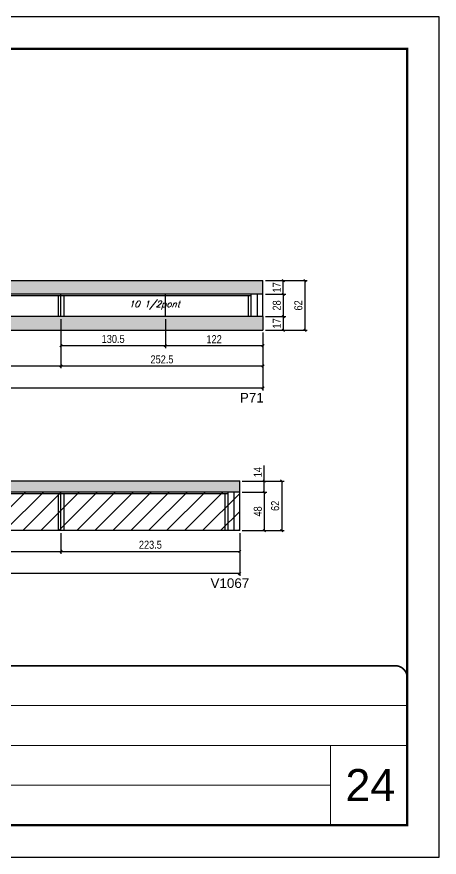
# Model space of a CAD drawing. Extents: x 3309 to 9563, y -2522 to 14608.
# Drawn here: x 9035 to 9563, y 7815 to 8865 of the extents above; entities that cross this region are included whole.
import ezdxf

# ---------------------------------------------------------------- set-up
doc = ezdxf.new("R2010")
doc.units = 0
doc.linetypes.add('CONTINUO', pattern=[0])
doc.linetypes.add('DASHED', pattern=[0.75, 0.5, -0.25])
for name, color, linetype in [('5', 5, 'Continuous'), ('COTA', 241, 'Continuous'), ('Painéis', 200, 'Continuous'), ('SARR_2.2x7', 40, 'Continuous'), ('SARR_3.5x7', 81, 'Continuous'), ('texto', 7, 'Continuous')]:
    doc.layers.add(name, color=color, linetype=linetype)
for name, color, linetype, lineweight in [('CARIMBO', 255, 'Continuous', 9), ('Folhas', 255, 'Continuous', 9), ('Hachura', 251, 'Continuous', 9), ('SARRAFO DE PRESSAO', 251, 'DASHED', 9)]:
    doc.layers.add(name, color=color, linetype=linetype, lineweight=lineweight)
doc.layers.add('Laje_Perimetro', color=7, linetype='Continuous', plot=False)
doc.styles.add('ARIAL', font='arial.ttf')
doc.styles.add('COTA TECNICA', font='techl___.ttf', dxfattribs={"height": 10})
doc.styles.add('Romans', font='romans.shx')
doc.styles.get("Standard").update_dxf_attribs({"font": 'arial.ttf'})
doc.styles.add('Tecnologia', font='')
doc.styles.get('Tecnologia').set_extended_font_data('Forgotten Futurist')
doc.dimstyles.new('PAINEL', dxfattribs={"dimtxt": 10, "dimasz": 3, "dimexe": 3, "dimexo": 3, "dimgap": 3, "dimtad": 1, "dimdec": 1, "dimzin": 12, "dimdsep": 46, "dimtxsty": 'COTA TECNICA', "dimblk1": 'OBLIQUE', "dimblk2": 'OBLIQUE', "dimsah": 1, "dimcen": 0.9, "dimclrd": 4, "dimclre": 4, "dimclrt": 240, "dimadec": 1, "dimazin": 3, "dimtfac": 1, "dimtdec": 1, "dimtmove": 0, "dimatfit": 3, "dimfxl": 1, "dimtolj": 1, "dimtzin": 12, "dimarcsym": 0})
pattern_1 = [(50, (1431.377, -4740.583), (5.4655401, -0.4781726), [0.5715, -6.2865]), (355, (1431.377, -4740.583), (-1.0573026, 5.7317054), [0.4572, -5.0292175]), (100.451445, (1431.8326, -4740.623), (4.4082374, 5.2535326), [0.4857003, -5.3427073]), (46.1842, (1431.377, -4739.059), (8.1323712, -1.2612698), [0.85725, -9.42975]), (96.63556, (1432.055, -4739.164), (7.122124, 7.4227837), [0.7285507, -8.0140682]), (351.18415, (1431.377, -4739.059), (7.122124, 7.4227837), [0.685799, -7.543792]), (21, (1432.139, -4739.44), (4.5484317, -3.067956), [0.5715, -6.2865]), (326, (1432.139, -4739.44), (1.8540609, 5.525639), [0.4572, -5.0292]), (71.451445, (1432.518, -4739.696), (6.4024926, 2.457683), [0.4857003, -5.3426981]), (37.5, (1431.3771, -4740.5832), (0.0926581, 2.53665117), [0, -4.96824, 0, -5.1054, 0, -5.04825]), (7.5, (1431.377, -4740.5832), (2.00458988, 3.00541724), [0, -2.91084, 0, -4.85394, 0, -1.92405]), (327.5, (1429.6779, -4740.5832), (4.06771786, -0.17186232), [0, -1.905, 0, -5.9436, 0, -7.8867]), (317.5, (1428.916, -4740.5832), (4.44387544, 0.7627947), [0, -2.4765, 0, -3.94716, 0, -5.6007])]

# ---------------------------------------------------------------- blocks, each defined once
blk = doc.blocks.new('9999999999')
at = {"color": 30, "linetype": 'CONTINUO'}
for p, q in [((98564.6, 34230.2), (98564.6, 34429.4)), ((98564.6, 34379.6), (99584, 34379.6)), ((98564.6, 34329.8), (99488, 34329.8)), ((99584, 34329.8), (99488, 34329.8)), ((99488, 34329.8), (99488, 34230.2)), ((98564.6, 34280), (99488, 34280))]:
    blk.add_line(p, q, dxfattribs=at)
at = {"color": 30, "linetype": 'CONTINUO', "const_width": 2}
blk.add_lwpolyline([(99584, 34230.2), (99584, 34414.4, 0.414214), (99569, 34429.4), (98229, 34429.4, 0.414214), (98214, 34414.4), (98214, 34245.2, 0.414214), (98229, 34230.2), (99584, 34230.2)], format="xyb", dxfattribs=at)
at = {"layer": 'Folhas'}
blk.add_lwpolyline([(98139, 34190.2), (99624, 34190.2), (99624, 35240.2), (98139, 35240.2)], close=True, dxfattribs=at)
at = {"layer": 'Folhas', "color": 30, "const_width": 3}
blk.add_lwpolyline([(98214, 34230.2), (99584, 34230.2), (99584, 35200.2), (98214, 35200.2)], close=True, dxfattribs=at)
at = {"color": 7, "linetype": 'Continuous', "ltscale": 5, "style": 'ARIAL'}
for s, height, p in [('SKR', 15.48, (98837.7, 34393.1)), ('LEAF LOEFGREN', 15.483, (98837.7, 34343.3)), ('2°PAVIMENTO', 15.483, (98837.7, 34293.5)), ('NOVA SISTEMAS CONSTRUTIVOS', 11.059, (98263.2, 34267.2)), ('LATERAIS DE VIGAS', 15.483, (98837.7, 34243.7))]:
    blk.add_text(s, height=height, dxfattribs=at).set_placement(p)
at = {"layer": 'Folhas', "color": 7, "style": 'Tecnologia', "width": 1.5}
for s, p in [('CLIENTE:', (98573.7, 34397.2)), ('OBRA:', (98573.7, 34347.3)), ('PAVIMENTO:', (98573.7, 34297.5)), ('PROJETO:', (98573.7, 34247.7))]:
    blk.add_text(s, height=14, dxfattribs=at).set_placement(p)
blk = doc.blocks.new('_Oblique')
at = {"color": 0, "linetype": 'ByBlock', "lineweight": -2}
blk.add_line((-0.5, -0.5), (0.5, 0.5), dxfattribs=at)
blk = doc.blocks.new('*D765')
at = {"layer": 'COTA', "color": 4, "linetype": 'ByBlock', "lineweight": -2, "transparency": 16777216}
for p, q in [((8358.1, 8220), (8358.1, 8166.4)), ((9313.6, 8220), (9313.6, 8166.4)), ((9313.6, 8169.4), (8358.1, 8169.4))]:
    blk.add_line(p, q, dxfattribs=at)
at = {"layer": 'Defpoints', "color": 0, "linetype": 'ByBlock', "transparency": 16777216}
for p in [(8358.1, 8223), (9313.6, 8223), (8358.1, 8169.4)]:
    blk.add_point(p, dxfattribs=at)
at = {"layer": 'COTA', "color": 4, "linetype": 'ByBlock', "lineweight": -2, "transparency": 16777216, "xscale": 3, "yscale": 3, "zscale": 3, "rotation": 180}
blk.add_blockref('_Oblique', (8358.1, 8169.4), dxfattribs=at)
at = {"layer": 'COTA', "color": 4, "linetype": 'ByBlock', "lineweight": -2, "transparency": 16777216, "xscale": 3, "yscale": 3, "zscale": 3}
blk.add_blockref('_Oblique', (9313.6, 8169.4), dxfattribs=at)
at = {"layer": 'COTA', "color": 240, "linetype": 'ByBlock', "transparency": 16777216, "insert": (8835.9, 8177.6), "char_height": 10, "attachment_point": 5, "style": 'COTA TECNICA'}
blk.add_mtext('\\A1;955.5', dxfattribs=at)
blk = doc.blocks.new('*D766')
at = {"layer": 'COTA', "color": 4, "lineweight": -2, "transparency": 16777216}
for p, q in [((8846.1, 8220), (8846.1, 8194.1)), ((9090.1, 8220), (9090.1, 8194.1)), ((8846.1, 8197.1), (9090.1, 8197.1))]:
    blk.add_line(p, q, dxfattribs=at)
at = {"layer": 'Defpoints', "color": 0, "transparency": 16777216}
for p in [(8846.1, 8223, 0), (9090.1, 8223, 0), (9090.1, 8197.1)]:
    blk.add_point(p, dxfattribs=at)
at = {"layer": 'COTA', "color": 4, "lineweight": -2, "transparency": 16777216, "xscale": 3, "yscale": 3, "zscale": 3, "rotation": 180}
blk.add_blockref('_Oblique', (8846.1, 8197.1), dxfattribs=at)
at = {"layer": 'COTA', "color": 4, "lineweight": -2, "transparency": 16777216, "xscale": 3, "yscale": 3, "zscale": 3}
blk.add_blockref('_Oblique', (9090.1, 8197.1), dxfattribs=at)
at = {"layer": 'COTA', "color": 240, "transparency": 16777216, "insert": (8968.1, 8205.2), "char_height": 10, "attachment_point": 5, "style": 'COTA TECNICA'}
blk.add_mtext('\\A1;244', dxfattribs=at)
blk = doc.blocks.new('*D767')
at = {"layer": 'COTA', "color": 4, "lineweight": -2, "transparency": 16777216}
for p, q in [((9090.1, 8220), (9090.1, 8194.1)), ((9313.6, 8220), (9313.6, 8194.1)), ((9090.1, 8197.1), (9313.6, 8197.1))]:
    blk.add_line(p, q, dxfattribs=at)
at = {"layer": 'Defpoints', "color": 0, "transparency": 16777216}
for p in [(9090.1, 8223, 0), (9313.6, 8223, 0), (9313.6, 8197.1)]:
    blk.add_point(p, dxfattribs=at)
at = {"layer": 'COTA', "color": 4, "lineweight": -2, "transparency": 16777216, "xscale": 3, "yscale": 3, "zscale": 3, "rotation": 180}
blk.add_blockref('_Oblique', (9090.1, 8197.1), dxfattribs=at)
at = {"layer": 'COTA', "color": 4, "lineweight": -2, "transparency": 16777216, "xscale": 3, "yscale": 3, "zscale": 3}
blk.add_blockref('_Oblique', (9313.6, 8197.1), dxfattribs=at)
at = {"layer": 'COTA', "color": 240, "transparency": 16777216, "insert": (9201.9, 8205.3), "char_height": 10, "attachment_point": 5, "style": 'COTA TECNICA'}
blk.add_mtext('\\A1;223.5', dxfattribs=at)
blk = doc.blocks.new('*D762')
at = {"layer": 'COTA', "color": 4, "lineweight": -2, "transparency": 16777216}
for p, q in [((9316.6, 8271), (9347.3, 8271)), ((9344.3, 8271), (9344.3, 8223)), ((9316.6, 8223), (9347.3, 8223))]:
    blk.add_line(p, q, dxfattribs=at)
at = {"layer": 'Defpoints', "color": 0, "transparency": 16777216}
for p in [(9313.6, 8271, 0), (9313.6, 8223, 0), (9344.3, 8223)]:
    blk.add_point(p, dxfattribs=at)
at = {"layer": 'COTA', "color": 4, "lineweight": -2, "transparency": 16777216, "xscale": 3, "yscale": 3, "zscale": 3}
for p, rotation in [((9344.3, 8271), 90), ((9344.3, 8223), 270)]:
    blk.add_blockref('_Oblique', p, dxfattribs=dict(at, rotation=rotation))
at = {"layer": 'COTA', "color": 240, "transparency": 16777216, "insert": (9336.2, 8247), "char_height": 10, "attachment_point": 5, "rotation": 90, "style": 'COTA TECNICA'}
blk.add_mtext('\\A1;48', dxfattribs=at)
blk = doc.blocks.new('*D763')
at = {"layer": 'COTA', "color": 4, "lineweight": -2, "transparency": 16777216}
for p, q in [((9344.3, 8285), (9344.3, 8304.2)), ((9316.6, 8285), (9347.3, 8285)), ((9344.3, 8271), (9344.3, 8285)), ((9316.6, 8271), (9347.3, 8271))]:
    blk.add_line(p, q, dxfattribs=at)
at = {"layer": 'Defpoints', "color": 0, "transparency": 16777216}
for p in [(9313.6, 8285, 0), (9344.3, 8285), (9313.6, 8271, 0)]:
    blk.add_point(p, dxfattribs=at)
at = {"layer": 'COTA', "color": 4, "lineweight": -2, "transparency": 16777216, "xscale": 3, "yscale": 3, "zscale": 3}
for p, rotation in [((9344.3, 8285), 90), ((9344.3, 8271), 270)]:
    blk.add_blockref('_Oblique', p, dxfattribs=dict(at, rotation=rotation))
at = {"layer": 'COTA', "color": 240, "transparency": 16777216, "insert": (9336.2, 8296.1), "char_height": 10, "attachment_point": 5, "rotation": 90, "style": 'COTA TECNICA'}
blk.add_mtext('\\A1;14', dxfattribs=at)
blk = doc.blocks.new('*D764')
at = {"layer": 'COTA', "color": 4, "lineweight": -2, "transparency": 16777216}
for p, q in [((9316.6, 8285), (9369, 8285)), ((9366, 8285), (9366, 8223)), ((9316.6, 8223), (9369, 8223))]:
    blk.add_line(p, q, dxfattribs=at)
at = {"layer": 'Defpoints', "color": 0, "transparency": 16777216}
for p in [(9313.6, 8285, 0), (9313.6, 8223, 0), (9366, 8223)]:
    blk.add_point(p, dxfattribs=at)
at = {"layer": 'COTA', "color": 4, "lineweight": -2, "transparency": 16777216, "xscale": 3, "yscale": 3, "zscale": 3}
for p, rotation in [((9366, 8285), 90), ((9366, 8223), 270)]:
    blk.add_blockref('_Oblique', p, dxfattribs=dict(at, rotation=rotation))
at = {"layer": 'COTA', "color": 240, "transparency": 16777216, "insert": (9357.9, 8254), "char_height": 10, "attachment_point": 5, "rotation": 90, "style": 'COTA TECNICA'}
blk.add_mtext('\\A1;62', dxfattribs=at)
blk = doc.blocks.new('*D769')
at = {"layer": 'COTA', "color": 4, "linetype": 'ByBlock', "lineweight": -2, "transparency": 16777216}
for p, q in [((8358.1, 8470.4), (8358.1, 8398.1)), ((9342.6, 8470.4), (9342.6, 8398.1)), ((9342.6, 8401.1), (8358.1, 8401.1))]:
    blk.add_line(p, q, dxfattribs=at)
at = {"layer": 'Defpoints', "color": 0, "linetype": 'ByBlock', "transparency": 16777216}
for p in [(8358.1, 8473.4), (9342.6, 8473.4), (8358.1, 8401.1)]:
    blk.add_point(p, dxfattribs=at)
at = {"layer": 'COTA', "color": 4, "linetype": 'ByBlock', "lineweight": -2, "transparency": 16777216, "xscale": 3, "yscale": 3, "zscale": 3, "rotation": 180}
blk.add_blockref('_Oblique', (8358.1, 8401.1), dxfattribs=at)
at = {"layer": 'COTA', "color": 4, "linetype": 'ByBlock', "lineweight": -2, "transparency": 16777216, "xscale": 3, "yscale": 3, "zscale": 3}
blk.add_blockref('_Oblique', (9342.6, 8401.1), dxfattribs=at)
at = {"layer": 'COTA', "color": 240, "linetype": 'ByBlock', "transparency": 16777216, "insert": (8850.4, 8409.2), "char_height": 10, "attachment_point": 5, "style": 'COTA TECNICA'}
blk.add_mtext('\\A1;984.5', dxfattribs=at)
blk = doc.blocks.new('*D771')
at = {"layer": 'COTA', "color": 4, "lineweight": -2, "transparency": 16777216}
for p, q in [((9345.6, 8535.4), (9398, 8535.4)), ((9395, 8535.4), (9395, 8473.4)), ((9345.6, 8473.4), (9398, 8473.4))]:
    blk.add_line(p, q, dxfattribs=at)
at = {"layer": 'Defpoints', "color": 0, "transparency": 16777216}
for p in [(9342.6, 8535.4, 0), (9342.6, 8473.4, 0), (9395, 8473.4)]:
    blk.add_point(p, dxfattribs=at)
at = {"layer": 'COTA', "color": 4, "lineweight": -2, "transparency": 16777216, "xscale": 3, "yscale": 3, "zscale": 3}
for p, rotation in [((9395, 8535.4), 90), ((9395, 8473.4), 270)]:
    blk.add_blockref('_Oblique', p, dxfattribs=dict(at, rotation=rotation))
at = {"layer": 'COTA', "color": 240, "transparency": 16777216, "insert": (9386.9, 8504.4), "char_height": 10, "attachment_point": 5, "rotation": 90, "style": 'COTA TECNICA'}
blk.add_mtext('\\A1;62', dxfattribs=at)
blk = doc.blocks.new('*D772')
at = {"layer": 'COTA', "color": 4, "lineweight": -2, "transparency": 16777216}
for p, q in [((8846.1, 8487.4), (8846.1, 8425.8)), ((9090.1, 8487.4), (9090.1, 8425.8)), ((8846.1, 8428.8), (9090.1, 8428.8))]:
    blk.add_line(p, q, dxfattribs=at)
at = {"layer": 'Defpoints', "color": 0, "transparency": 16777216}
for p in [(8846.1, 8490.4, 0), (9090.1, 8490.4, 0), (9090.1, 8428.8)]:
    blk.add_point(p, dxfattribs=at)
at = {"layer": 'COTA', "color": 4, "lineweight": -2, "transparency": 16777216, "xscale": 3, "yscale": 3, "zscale": 3, "rotation": 180}
blk.add_blockref('_Oblique', (8846.1, 8428.8), dxfattribs=at)
at = {"layer": 'COTA', "color": 4, "lineweight": -2, "transparency": 16777216, "xscale": 3, "yscale": 3, "zscale": 3}
blk.add_blockref('_Oblique', (9090.1, 8428.8), dxfattribs=at)
at = {"layer": 'COTA', "color": 240, "transparency": 16777216, "insert": (8968.1, 8436.9), "char_height": 10, "attachment_point": 5, "style": 'COTA TECNICA'}
blk.add_mtext('\\A1;244', dxfattribs=at)
blk = doc.blocks.new('*D774')
at = {"layer": 'COTA', "color": 4, "lineweight": -2, "transparency": 16777216}
for p, q in [((9345.6, 8518.4), (9371, 8518.4)), ((9368, 8518.4), (9368, 8490.4)), ((9345.6, 8490.4), (9371, 8490.4))]:
    blk.add_line(p, q, dxfattribs=at)
at = {"layer": 'Defpoints', "color": 0, "transparency": 16777216}
for p in [(9342.6, 8518.4, 0), (9342.6, 8490.4, 0), (9368, 8490.4)]:
    blk.add_point(p, dxfattribs=at)
at = {"layer": 'COTA', "color": 4, "lineweight": -2, "transparency": 16777216, "xscale": 3, "yscale": 3, "zscale": 3}
for p, rotation in [((9368, 8518.4), 90), ((9368, 8490.4), 270)]:
    blk.add_blockref('_Oblique', p, dxfattribs=dict(at, rotation=rotation))
at = {"layer": 'COTA', "color": 240, "transparency": 16777216, "insert": (9359.9, 8504.4), "char_height": 10, "attachment_point": 5, "rotation": 90, "style": 'COTA TECNICA'}
blk.add_mtext('\\A1;28', dxfattribs=at)
blk = doc.blocks.new('*D775')
at = {"layer": 'COTA', "color": 4, "lineweight": -2, "transparency": 16777216}
for p, q in [((9345.6, 8535.4), (9371, 8535.4)), ((9368, 8518.4), (9368, 8535.4)), ((9345.6, 8518.4), (9371, 8518.4))]:
    blk.add_line(p, q, dxfattribs=at)
at = {"layer": 'Defpoints', "color": 0, "transparency": 16777216}
for p in [(9342.6, 8535.4, 0), (9368, 8535.4), (9342.6, 8518.4, 0)]:
    blk.add_point(p, dxfattribs=at)
at = {"layer": 'COTA', "color": 4, "lineweight": -2, "transparency": 16777216, "xscale": 3, "yscale": 3, "zscale": 3}
for p, rotation in [((9368, 8535.4), 90), ((9368, 8518.4), 270)]:
    blk.add_blockref('_Oblique', p, dxfattribs=dict(at, rotation=rotation))
at = {"layer": 'COTA', "color": 240, "transparency": 16777216, "insert": (9359.9, 8526.9), "char_height": 10, "attachment_point": 5, "rotation": 90, "style": 'COTA TECNICA'}
blk.add_mtext('\\A1;17', dxfattribs=at)
blk = doc.blocks.new('*D773')
at = {"layer": 'COTA', "color": 4, "lineweight": -2, "transparency": 16777216}
for p, q in [((9090.1, 8487.4), (9090.1, 8425.8)), ((9342.6, 8470.4), (9342.6, 8425.8)), ((9090.1, 8428.8), (9342.6, 8428.8))]:
    blk.add_line(p, q, dxfattribs=at)
at = {"layer": 'Defpoints', "color": 0, "transparency": 16777216}
for p in [(9090.1, 8490.4, 0), (9342.6, 8473.4, 0), (9342.6, 8428.8)]:
    blk.add_point(p, dxfattribs=at)
at = {"layer": 'COTA', "color": 4, "lineweight": -2, "transparency": 16777216, "xscale": 3, "yscale": 3, "zscale": 3, "rotation": 180}
blk.add_blockref('_Oblique', (9090.1, 8428.8), dxfattribs=at)
at = {"layer": 'COTA', "color": 4, "lineweight": -2, "transparency": 16777216, "xscale": 3, "yscale": 3, "zscale": 3}
blk.add_blockref('_Oblique', (9342.6, 8428.8), dxfattribs=at)
at = {"layer": 'COTA', "color": 240, "transparency": 16777216, "insert": (9216.4, 8436.9), "char_height": 10, "attachment_point": 5, "style": 'COTA TECNICA'}
blk.add_mtext('\\A1;252.5', dxfattribs=at)
blk = doc.blocks.new('*D776')
at = {"layer": 'COTA', "color": 4, "lineweight": -2, "transparency": 16777216}
for p, q in [((9345.6, 8490.4), (9371, 8490.4)), ((9368, 8490.4), (9368, 8473.4)), ((9345.6, 8473.4), (9371, 8473.4))]:
    blk.add_line(p, q, dxfattribs=at)
at = {"layer": 'Defpoints', "color": 0, "transparency": 16777216}
for p in [(9342.6, 8490.4, 0), (9342.6, 8473.4, 0), (9368, 8473.4)]:
    blk.add_point(p, dxfattribs=at)
at = {"layer": 'COTA', "color": 4, "lineweight": -2, "transparency": 16777216, "xscale": 3, "yscale": 3, "zscale": 3}
for p, rotation in [((9368, 8490.4), 90), ((9368, 8473.4), 270)]:
    blk.add_blockref('_Oblique', p, dxfattribs=dict(at, rotation=rotation))
at = {"layer": 'COTA', "color": 240, "transparency": 16777216, "insert": (9359.9, 8481.9), "char_height": 10, "attachment_point": 5, "rotation": 90, "style": 'COTA TECNICA'}
blk.add_mtext('\\A1;17', dxfattribs=at)
blk = doc.blocks.new('*D777')
at = {"layer": 'COTA', "color": 4, "lineweight": -2, "transparency": 16777216}
for p, q in [((9090.1, 8487.4), (9090.1, 8451.1)), ((9220.6, 8487.4), (9220.6, 8451.1)), ((9090.1, 8454.1), (9220.6, 8454.1))]:
    blk.add_line(p, q, dxfattribs=at)
at = {"layer": 'Defpoints', "color": 0, "transparency": 16777216}
for p in [(9090.1, 8490.4, 0), (9220.6, 8490.4, 0), (9220.6, 8454.1)]:
    blk.add_point(p, dxfattribs=at)
at = {"layer": 'COTA', "color": 4, "lineweight": -2, "transparency": 16777216, "xscale": 3, "yscale": 3, "zscale": 3, "rotation": 180}
blk.add_blockref('_Oblique', (9090.1, 8454.1), dxfattribs=at)
at = {"layer": 'COTA', "color": 4, "lineweight": -2, "transparency": 16777216, "xscale": 3, "yscale": 3, "zscale": 3}
blk.add_blockref('_Oblique', (9220.6, 8454.1), dxfattribs=at)
at = {"layer": 'COTA', "color": 240, "transparency": 16777216, "insert": (9155.4, 8462.4), "char_height": 10, "attachment_point": 5, "style": 'COTA TECNICA'}
blk.add_mtext('\\A1;130.5', dxfattribs=at)
blk = doc.blocks.new('*D778')
at = {"layer": 'COTA', "color": 4, "lineweight": -2, "transparency": 16777216}
for p, q in [((9220.6, 8487.4), (9220.6, 8451.1)), ((9342.6, 8470.4), (9342.6, 8451.1)), ((9220.6, 8454.1), (9342.6, 8454.1))]:
    blk.add_line(p, q, dxfattribs=at)
at = {"layer": 'Defpoints', "color": 0, "transparency": 16777216}
for p in [(9220.6, 8490.4, 0), (9342.6, 8473.4, 0), (9342.6, 8454.1)]:
    blk.add_point(p, dxfattribs=at)
at = {"layer": 'COTA', "color": 4, "lineweight": -2, "transparency": 16777216, "xscale": 3, "yscale": 3, "zscale": 3, "rotation": 180}
blk.add_blockref('_Oblique', (9220.6, 8454.1), dxfattribs=at)
at = {"layer": 'COTA', "color": 4, "lineweight": -2, "transparency": 16777216, "xscale": 3, "yscale": 3, "zscale": 3}
blk.add_blockref('_Oblique', (9342.6, 8454.1), dxfattribs=at)
at = {"layer": 'COTA', "color": 240, "transparency": 16777216, "insert": (9281.6, 8462.2), "char_height": 10, "attachment_point": 5, "style": 'COTA TECNICA'}
blk.add_mtext('\\A1;122', dxfattribs=at)

msp = doc.modelspace()

# ---------------------------------------------------------------- hatches: boundary and pattern name
at = {"layer": 'COTA'}
h = msp.add_hatch(dxfattribs=at)
h.set_pattern_fill('AR-CONC', color=256, scale=0.03)
h.set_pattern_definition(pattern_1)
h.paths.add_polyline_path([(8358.12, 8535.42), (8358.12, 8518.42), (9342.62, 8518.42), (9342.62, 8535.42)])
h = msp.add_hatch(dxfattribs=at)
h.set_pattern_fill('AR-CONC', color=256, scale=0.03)
h.set_pattern_definition(pattern_1)
h.paths.add_polyline_path([(8358.12, 8473.42), (8358.12, 8490.42), (9342.62, 8490.42), (9342.62, 8473.42)])
h = msp.add_hatch(dxfattribs=at)
h.set_pattern_fill('AR-CONC', color=256, scale=0.03)
h.set_pattern_definition([(50, (1431.377, -4990.9696), (5.4655401, -0.4781726), [0.5715, -6.2865]), (355, (1431.377, -4990.9696), (-1.0573026, 5.7317054), [0.4572, -5.0292175]), (100.451445, (1431.8326, -4991.0095), (4.4082374, 5.2535326), [0.4857003, -5.3427073]), (46.1842, (1431.377, -4989.4456), (8.1323712, -1.2612698), [0.85725, -9.42975]), (96.63556, (1432.055, -4989.551), (7.122124, 7.4227837), [0.7285507, -8.0140682]), (351.18415, (1431.377, -4989.446), (7.122124, 7.4227837), [0.685799, -7.543792]), (21, (1432.139, -4989.8266), (4.5484317, -3.067956), [0.5715, -6.2865]), (326, (1432.139, -4989.8266), (1.8540609, 5.525639), [0.4572, -5.0292]), (71.451445, (1432.518, -4990.0823), (6.4024926, 2.457683), [0.4857003, -5.3426981]), (37.5, (1431.3771, -4990.9696), (0.0926581, 2.53665117), [0, -4.96824, 0, -5.1054, 0, -5.04825]), (7.5, (1431.377, -4990.9696), (2.00458988, 3.00541724), [0, -2.91084, 0, -4.85394, 0, -1.92405]), (327.5, (1429.6779, -4990.9696), (4.06771786, -0.17186232), [0, -1.905, 0, -5.9436, 0, -7.8867]), (317.5, (1428.916, -4990.9696), (4.44387544, 0.7627947), [0, -2.4765, 0, -3.94716, 0, -5.6007])])
h.paths.add_polyline_path([(8358.12, 8285.04), (8358.12, 8271.04), (9313.62, 8271.04), (9313.62, 8285.04)])
at = {"layer": 'Hachura', "linetype": 'ByBlock'}
h = msp.add_hatch(dxfattribs=at)
h.set_pattern_fill('ANSI31', color=256, scale=5)
h.set_pattern_definition([(45, (4633.153, -317.32), (-11.22532, 11.22532), [])])
h.paths.add_polyline_path([(8358.12, 8271.04), (8358.12, 8223.04), (8602.12, 8223.04), (8602.12, 8271.04)])
h.paths.add_polyline_path([(8846.12, 8223.04), (8846.12, 8271.04), (8602.12, 8271.04), (8602.12, 8223.04)])
h.paths.add_polyline_path([(9090.12, 8223.04), (9090.12, 8271.04), (8846.12, 8271.04), (8846.12, 8223.04)])
h.paths.add_polyline_path([(9313.62, 8223.04), (9313.62, 8271.04), (9090.12, 8271.04), (9090.12, 8223.04)])

# ---------------------------------------------------------------- linework, layer by layer
at = {"layer": 'COTA'}
for p, q in [((8358.12, 8535.42, 0), (9342.62, 8535.42, 0)), ((9342.62, 8518.42, 0), (9342.62, 8535.42, 0)), ((9342.62, 8490.42, 0), (9342.62, 8473.42, 0)), ((8358.12, 8473.42, 0), (9342.62, 8473.42, 0)), ((8358.12, 8285.04, 0), (9313.62, 8285.04, 0)), ((9313.62, 8271.04, 0), (9313.62, 8285.04, 0))]:
    msp.add_line(p, q, dxfattribs=at)
at = {"layer": 'Laje_Perimetro'}
msp.add_lwpolyline([(9562.87, 8864.98), (8077.87, 8864.98), (8077.87, 7814.98), (9562.87, 7814.98)], close=True, dxfattribs=at)
at = {"layer": 'Painéis', "linetype": 'ByBlock'}
for p, q in [((9342.62, 8518.42, 0), (8358.12, 8518.42, 0)), ((9090.12, 8490.42, 0), (9090.12, 8518.42, 0)), ((9220.62, 8490.42, 0), (9220.62, 8518.42, 0)), ((9342.62, 8490.42, 0), (9342.62, 8518.42, 0)), ((9342.62, 8490.42, 0), (8358.12, 8490.42, 0)), ((9313.62, 8271.04, 0), (8358.12, 8271.04, 0)), ((9090.12, 8223.04, 0), (9090.12, 8271.04, 0)), ((9313.62, 8223.04, 0), (9313.62, 8271.04, 0)), ((9313.62, 8223.04, 0), (8358.12, 8223.04, 0))]:
    msp.add_line(p, q, dxfattribs=at)
at = {"layer": 'SARR_2.2x7', "linetype": 'Continuous'}
for p, q in [((9090.12, 8516.22, 0), (8846.12, 8516.22, 0)), ((9327.62, 8516.22, 0), (9090.12, 8516.22, 0)), ((9335.62, 8490.42, 0), (9335.62, 8518.42, 0)), ((9090.12, 8268.84, 0), (8846.12, 8268.84, 0)), ((9298.62, 8268.84, 0), (9090.12, 8268.84, 0)), ((9306.62, 8223.04, 0), (9306.62, 8271.04, 0))]:
    msp.add_line(p, q, dxfattribs=at)
at = {"layer": 'SARR_3.5x7'}
for p, q in [((9086.62, 8516.22, 0), (9086.62, 8490.42, 0)), ((9093.62, 8516.22, 0), (9093.62, 8490.42, 0)), ((9324.12, 8516.22, 0), (9324.12, 8490.42, 0)), ((9327.62, 8518.42, 0), (9327.62, 8490.42, 0)), ((9086.62, 8268.84, 0), (9086.62, 8223.04, 0)), ((9093.62, 8268.84, 0), (9093.62, 8223.04, 0)), ((9295.12, 8268.84, 0), (9295.12, 8223.04, 0)), ((9298.62, 8271.04, 0), (9298.62, 8223.04, 0))]:
    msp.add_line(p, q, dxfattribs=at)

# ---------------------------------------------------------------- block references
at = {"layer": 'SARRAFO DE PRESSAO', "color": 6, "linetype": 'ByBlock'}
msp.add_blockref('9999999999', (-90061.11, -26375.22), dxfattribs=at)

# ---------------------------------------------------------------- texts
at = {"layer": '5', "linetype": 'Continuous'}
for s, rotation, p in [('P71', 0.00004, (9313.79, 8383.07, 0)), ('V1067', 359.99996, (9277.02, 8151.4, 0))]:
    msp.add_text(s, height=12, rotation=rotation, dxfattribs=at).set_placement(p)
at = {"layer": 'CARIMBO', "style": 'ARIAL'}
msp.add_text('24', height=40, dxfattribs=at).set_placement((9445.73, 7885.13))
at = {"layer": 'texto', "color": 2, "insert": (9206.87, 8504.76, 0), "char_height": 8, "attachment_point": 5, "style": 'Romans'}
msp.add_mtext('{\\Q19;\\C256;10 1/2pont}', dxfattribs=at)

# ---------------------------------------------------------------- dimensions: what is measured, and where the dimension line sits
at = {"layer": 'COTA'}
for base, p1, p2, picture, middle in [((9394.97, 8473.42), (9342.62, 8535.42, 0), (9342.62, 8473.42, 0), '*D771', (9386.87, 8504.42)), ((9368, 8535.42), (9342.62, 8518.42, 0), (9342.62, 8535.42, 0), '*D775', (9359.92, 8526.92)), ((9368, 8490.42), (9342.62, 8518.42, 0), (9342.62, 8490.42, 0), '*D774', (9359.9, 8504.42)), ((9368, 8473.42), (9342.62, 8490.42, 0), (9342.62, 8473.42, 0), '*D776', (9359.92, 8481.92)), ((9344.32, 8285.04), (9313.62, 8271.04, 0), (9313.62, 8285.04, 0), '*D763', (9336.25, 8296.1)), ((9366.01, 8223.04), (9313.62, 8285.04, 0), (9313.62, 8223.04, 0), '*D764', (9357.91, 8254.04)), ((9344.32, 8223.04), (9313.62, 8271.04, 0), (9313.62, 8223.04, 0), '*D762', (9336.22, 8247.04))]:
    dim = msp.add_linear_dim(base=base, p1=p1, p2=p2, angle=90, dimstyle='PAINEL', dxfattribs=at)
    dim.commit()
    dim.dimension.update_dxf_attribs({"geometry": picture, "text_midpoint": middle})
for base, p1, p2, picture, middle in [((9090.12, 8428.79), (8846.12, 8490.42, 0), (9090.12, 8490.42, 0), '*D772', (8968.12, 8436.87)), ((9342.62, 8428.79), (9090.12, 8490.42, 0), (9342.62, 8473.42, 0), '*D773', (9216.37, 8436.9)), ((9220.62, 8454.14), (9090.12, 8490.42, 0), (9220.62, 8490.42, 0), '*D777', (9155.37, 8462.35)), ((9090.12, 8197.12), (8846.12, 8223.04, 0), (9090.12, 8223.04, 0), '*D766', (8968.12, 8205.19)), ((9313.62, 8197.12), (9090.12, 8223.04, 0), (9313.62, 8223.04, 0), '*D767', (9201.87, 8205.34))]:
    dim = msp.add_linear_dim(base=base, p1=p1, p2=p2, dimstyle='PAINEL', dxfattribs=at)
    dim.commit()
    dim.dimension.update_dxf_attribs({"geometry": picture, "text_midpoint": middle})
dim = msp.add_linear_dim(base=(9342.62, 8454.14), p1=(9220.62, 8490.42, 0), p2=(9342.62, 8473.42, 0), dimstyle='PAINEL', override={"dimtmove": 1}, dxfattribs=at)
dim.commit()
dim.dimension.update_dxf_attribs({"geometry": '*D778', "text_midpoint": (9281.62, 8462.19)})
at = {"layer": 'COTA', "linetype": 'ByBlock'}
for base, p1, p2, picture, middle in [((8358.12, 8401.08, 0), (9342.62, 8473.42, 0), (8358.12, 8473.42, 0), '*D769', (8850.37, 8409.22, 0)), ((8358.12, 8169.41, 0), (9313.62, 8223.04, 0), (8358.12, 8223.04, 0), '*D765', (8835.87, 8177.55, 0))]:
    dim = msp.add_linear_dim(base=base, p1=p1, p2=p2, angle=180, dimstyle='PAINEL', dxfattribs=at)
    dim.commit()
    dim.dimension.update_dxf_attribs({"geometry": picture, "text_midpoint": middle})

doc.saveas('drawing.dxf')
